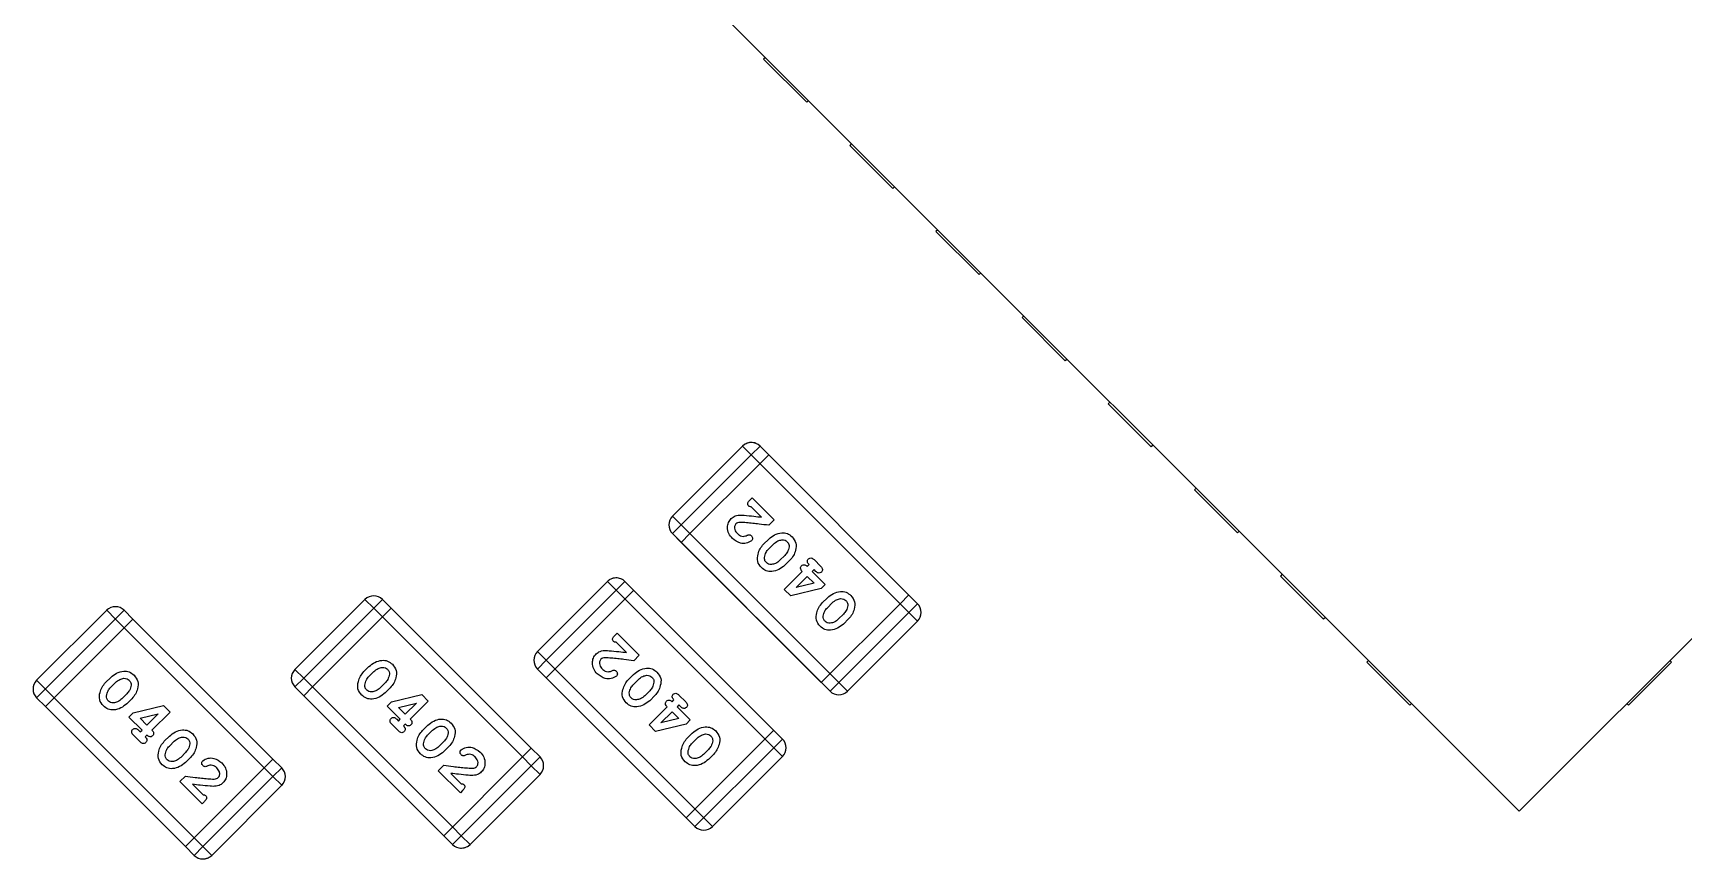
# Model space of a CAD drawing. Header units: millimetres. Extents: x 16604 to 36223, y 4309 to 8014.
# Drawn here: x 19483.06 to 19489.84, y 5301.18 to 5304.57 of the extents above; entities that cross this region are included whole.
import ezdxf

# ---------------------------------------------------------------- set-up
doc = ezdxf.new("R2010")
doc.units = ezdxf.units.MM
doc.layers.get('0').update_dxf_attribs({"lineweight": 35})

msp = doc.modelspace()

# ---------------------------------------------------------------- linework, layer by layer
at = {"color": 7, "linetype": 'Continuous', "lineweight": 25}
for p, q in [((19489.1593, 5301.3756), (19484.2095, 5306.3253)), ((19494.109, 5306.3253), (19489.1593, 5301.3756)), ((19486.0657, 5304.4692), (19486.0586, 5304.4621)), ((19486.2354, 5304.2853), (19486.0586, 5304.4621)), ((19486.2424, 5304.2924), (19486.2354, 5304.2853)), ((19486.4192, 5304.1156), (19486.4121, 5304.1085)), ((19486.5889, 5303.9318), (19486.4121, 5304.1085)), ((19486.596, 5303.9388), (19486.5889, 5303.9318)), ((19486.7728, 5303.7621), (19486.7657, 5303.755)), ((19486.9425, 5303.5782), (19486.7657, 5303.755)), ((19486.9495, 5303.5853), (19486.9425, 5303.5782)), ((19487.1263, 5303.4085), (19487.1192, 5303.4014)), ((19487.296, 5303.2247), (19487.1192, 5303.4014)), ((19487.3031, 5303.2317), (19487.296, 5303.2247)), ((19487.4799, 5303.055), (19487.4728, 5303.0479)), ((19487.6496, 5302.8711), (19487.4728, 5303.0479)), ((19485.9719, 5302.8739), (19485.6846, 5302.5865)), ((19485.7205, 5302.5506), (19486.0078, 5302.838)), ((19485.9719, 5302.8739), (19486.0078, 5302.838)), ((19486.0438, 5302.8739), (19486.0078, 5302.838)), ((19486.0078, 5302.838), (19486.6544, 5302.1914)), ((19486.6903, 5302.2273), (19486.0438, 5302.8739)), ((19486.0438, 5302.8021), (19486.0797, 5302.838)), ((19487.6566, 5302.8782), (19487.6496, 5302.8711)), ((19485.7564, 5302.5147), (19486.0438, 5302.8021)), ((19487.8334, 5302.7014), (19487.8264, 5302.6943)), ((19488.0031, 5302.5176), (19487.8264, 5302.6943)), ((19486.0021, 5302.6528), (19486.0113, 5302.6621)), ((19486.0503, 5302.5824), (19486.0076, 5302.625)), ((19486.0113, 5302.6621), (19486.1022, 5302.5712)), ((19485.6846, 5302.5865), (19485.7205, 5302.5506)), ((19486.1022, 5302.5712), (19486.0799, 5302.549)), ((19485.7205, 5302.5506), (19485.6846, 5302.5147)), ((19485.6846, 5302.5147), (19485.7205, 5302.4788)), ((19485.6846, 5302.5147), (19486.2952, 5301.904)), ((19486.3671, 5301.904), (19485.7205, 5302.5506)), ((19485.7205, 5302.4788), (19485.7564, 5302.5147)), ((19486.0583, 5302.4718), (19486.0793, 5302.4927)), ((19488.0102, 5302.5246), (19488.0031, 5302.5176)), ((19485.7205, 5302.4788), (19486.3311, 5301.8681)), ((19486.079, 5302.4517), (19486.0993, 5302.472)), ((19486.1457, 5302.4256), (19486.1254, 5302.4054)), ((19486.143, 5302.2857), (19486.2171, 5302.3599)), ((19486.1664, 5302.4056), (19486.1455, 5302.3847)), ((19486.2375, 5302.3803), (19486.2449, 5302.3877)), ((19486.2653, 5302.3673), (19486.2579, 5302.3599)), ((19486.2579, 5302.3599), (19486.3117, 5302.3061)), ((19486.2653, 5302.4081), (19486.2931, 5302.3803)), ((19486.2727, 5302.3599), (19486.2653, 5302.3673)), ((19485.4175, 5302.3182), (19485.1301, 5302.0308)), ((19485.1661, 5301.9949), (19485.4893, 5302.3182)), ((19485.4175, 5302.3182), (19485.4534, 5302.2823)), ((19486.1359, 5301.6716), (19485.4893, 5302.3182)), ((19486.1697, 5302.259), (19486.143, 5302.2857)), ((19486.2947, 5302.2891), (19486.1697, 5302.259)), ((19486.1915, 5302.2935), (19486.2375, 5302.3395)), ((19486.2656, 5302.3114), (19486.1915, 5302.2935)), ((19486.2375, 5302.3395), (19486.2656, 5302.3114)), ((19486.3117, 5302.3061), (19486.2947, 5302.2891)), ((19488.187, 5302.3478), (19488.1799, 5302.3408)), ((19488.3567, 5302.164), (19488.1799, 5302.3408)), ((19484.4225, 5302.2449), (19484.1352, 5301.9575)), ((19484.4584, 5302.2089), (19484.4225, 5302.2449)), ((19484.4944, 5302.2449), (19484.4584, 5302.2089)), ((19484.5303, 5302.2089), (19484.4944, 5302.2449)), ((19484.4944, 5302.2449), (19484.5303, 5302.2089)), ((19485.1661, 5301.9231), (19485.5253, 5302.2823)), ((19485.4534, 5302.2823), (19486.1, 5301.6357)), ((19486.2952, 5301.904), (19486.6185, 5302.2273)), ((19486.2994, 5302.2308), (19486.3203, 5302.2517)), ((19486.3201, 5302.2107), (19486.3403, 5302.231)), ((19486.6185, 5302.2273), (19486.6544, 5302.2632)), ((19486.6544, 5302.1914), (19486.6903, 5302.2273)), ((19483.3625, 5302.2001), (19483.0751, 5301.9127)), ((19483.4343, 5302.2001), (19483.0751, 5301.8409)), ((19483.3984, 5302.1642), (19483.3625, 5302.2001)), ((19483.3984, 5302.1642), (19483.4343, 5302.1283)), ((19483.4703, 5302.1642), (19483.4343, 5302.2001)), ((19483.4343, 5302.2001), (19483.4703, 5302.1642)), ((19483.4703, 5302.1642), (19483.4343, 5302.1283)), ((19483.4703, 5302.1642), (19484.045, 5301.5894)), ((19484.1711, 5301.9216), (19484.4584, 5302.2089)), ((19484.5303, 5302.2089), (19484.207, 5301.8857)), ((19484.4584, 5302.2089), (19484.4944, 5302.173)), ((19485.0691, 5301.5983), (19484.4944, 5302.173)), ((19484.5303, 5302.2089), (19485.105, 5301.6342)), ((19486.3311, 5301.8681), (19486.6544, 5302.1914)), ((19486.3867, 5302.1846), (19486.3664, 5302.1644)), ((19486.4074, 5302.1646), (19486.3865, 5302.1436)), ((19486.403, 5301.8681), (19486.6903, 5302.1555)), ((19486.6544, 5302.1914), (19486.6903, 5302.1555)), ((19488.3638, 5302.1711), (19488.3567, 5302.164)), ((19483.4343, 5302.1283), (19483.147, 5301.8409)), ((19484.0091, 5301.5535), (19483.4343, 5302.1283)), ((19485.4476, 5302.0971), (19485.4569, 5302.1064)), ((19485.4569, 5302.1064), (19485.5477, 5302.0156)), ((19485.1301, 5302.0308), (19485.1661, 5301.9949)), ((19485.4958, 5302.0267), (19485.4532, 5302.0693)), ((19485.5477, 5302.0156), (19485.5255, 5301.9933)), ((19484.1711, 5301.9216), (19484.1352, 5301.9575)), ((19484.4181, 5301.9484), (19484.439, 5301.9694)), ((19484.4388, 5301.9284), (19484.4591, 5301.9486)), ((19485.1661, 5301.9949), (19485.1301, 5301.959)), ((19485.1301, 5301.959), (19485.1661, 5301.9231)), ((19485.1661, 5301.9231), (19485.1301, 5301.959)), ((19485.8126, 5301.3483), (19485.1661, 5301.9949)), ((19488.5405, 5301.9943), (19488.5335, 5301.9872)), ((19488.7102, 5301.8104), (19488.5335, 5301.9872)), ((19489.785, 5301.9872), (19489.6083, 5301.8104)), ((19489.778, 5301.9943), (19489.785, 5301.9872)), ((19483.1111, 5301.8768), (19483.0751, 5301.9127)), ((19483.3581, 5301.9037), (19483.379, 5301.9246)), ((19483.3788, 5301.8836), (19483.3991, 5301.9039)), ((19484.1711, 5301.9216), (19484.1352, 5301.8857)), ((19484.1352, 5301.8857), (19484.1711, 5301.8497)), ((19484.207, 5301.8857), (19484.1711, 5301.9216)), ((19484.207, 5301.8857), (19484.1711, 5301.8497)), ((19484.7817, 5301.3109), (19484.207, 5301.8857)), ((19484.5054, 5301.9023), (19484.4852, 5301.882)), ((19484.5261, 5301.8822), (19484.5052, 5301.8613)), ((19485.1661, 5301.9231), (19485.7767, 5301.3124)), ((19485.5039, 5301.9161), (19485.5248, 5301.937)), ((19485.5246, 5301.896), (19485.5449, 5301.9163)), ((19486.3671, 5301.904), (19486.403, 5301.8681)), ((19483.0751, 5301.8409), (19483.1111, 5301.805)), ((19483.147, 5301.8409), (19483.1111, 5301.8768)), ((19483.147, 5301.8409), (19483.1111, 5301.805)), ((19483.7217, 5301.2662), (19483.147, 5301.8409)), ((19483.4454, 5301.8575), (19483.4251, 5301.8372)), ((19483.4661, 5301.8374), (19483.4452, 5301.8165)), ((19484.1711, 5301.8497), (19484.7458, 5301.275)), ((19484.5138, 5301.8069), (19484.5308, 5301.8239)), ((19484.5308, 5301.8239), (19484.6558, 5301.854)), ((19484.5599, 5301.8016), (19484.634, 5301.8195)), ((19484.634, 5301.8195), (19484.588, 5301.7735)), ((19484.6825, 5301.8273), (19484.6084, 5301.7531)), ((19484.6558, 5301.854), (19484.6825, 5301.8273)), ((19485.5913, 5301.87), (19485.571, 5301.8497)), ((19485.612, 5301.8499), (19485.5911, 5301.829)), ((19485.6831, 5301.8246), (19485.6905, 5301.832)), ((19485.7109, 5301.8116), (19485.7035, 5301.8042)), ((19485.7109, 5301.8524), (19485.7387, 5301.8246)), ((19485.7183, 5301.8042), (19485.7109, 5301.8116)), ((19488.7173, 5301.8175), (19488.7102, 5301.8104)), ((19489.6012, 5301.8175), (19489.6083, 5301.8104)), ((19483.1111, 5301.805), (19483.6858, 5301.2302)), ((19483.4538, 5301.7621), (19483.4708, 5301.7791)), ((19483.5076, 5301.7083), (19483.4538, 5301.7621)), ((19483.4708, 5301.7791), (19483.5958, 5301.8093)), ((19483.4999, 5301.7568), (19483.574, 5301.7747)), ((19483.528, 5301.7287), (19483.4999, 5301.7568)), ((19483.574, 5301.7747), (19483.528, 5301.7287)), ((19483.6225, 5301.7825), (19483.5484, 5301.7083)), ((19483.5958, 5301.8093), (19483.6225, 5301.7825)), ((19484.5676, 5301.7531), (19484.5138, 5301.8069)), ((19484.5528, 5301.7531), (19484.5602, 5301.7457)), ((19484.588, 5301.7735), (19484.5599, 5301.8016)), ((19484.5602, 5301.7457), (19484.5676, 5301.7531)), ((19485.5885, 5301.73), (19485.6627, 5301.8042)), ((19485.6371, 5301.7378), (19485.6831, 5301.7838)), ((19485.7112, 5301.7557), (19485.6371, 5301.7378)), ((19485.6831, 5301.7838), (19485.7112, 5301.7557)), ((19485.7035, 5301.8042), (19485.7572, 5301.7504)), ((19485.7572, 5301.7504), (19485.7402, 5301.7334)), ((19483.5002, 5301.6601), (19483.4724, 5301.6879)), ((19483.4927, 5301.7083), (19483.5002, 5301.7009)), ((19483.5002, 5301.7009), (19483.5076, 5301.7083)), ((19483.528, 5301.6879), (19483.5206, 5301.6805)), ((19483.5991, 5301.6626), (19483.62, 5301.6836)), ((19484.5602, 5301.7049), (19484.5324, 5301.7327)), ((19484.588, 5301.7327), (19484.5806, 5301.7253)), ((19484.6591, 5301.7074), (19484.68, 5301.7283)), ((19484.6798, 5301.6873), (19484.7001, 5301.7076)), ((19485.6153, 5301.7033), (19485.5885, 5301.73)), ((19485.7402, 5301.7334), (19485.6153, 5301.7033)), ((19485.7449, 5301.6751), (19485.7658, 5301.696)), ((19485.7656, 5301.655), (19485.7859, 5301.6753)), ((19486.0641, 5301.6716), (19486.1, 5301.7076)), ((19483.6198, 5301.6426), (19483.6401, 5301.6629)), ((19483.6864, 5301.6165), (19483.6662, 5301.5962)), ((19484.7464, 5301.6613), (19484.7262, 5301.641)), ((19484.7672, 5301.6412), (19484.7462, 5301.6203)), ((19485.105, 5301.6342), (19485.0691, 5301.5983)), ((19485.1409, 5301.5983), (19485.105, 5301.6342)), ((19485.105, 5301.6342), (19485.1409, 5301.5983)), ((19485.7767, 5301.3843), (19486.0641, 5301.6716)), ((19485.7767, 5301.3124), (19486.1, 5301.6357)), ((19485.8323, 5301.6289), (19485.812, 5301.6087)), ((19485.853, 5301.6089), (19485.8321, 5301.5879)), ((19486.1, 5301.6357), (19486.1359, 5301.6716)), ((19486.1, 5301.6357), (19486.1359, 5301.5998)), ((19483.7071, 5301.5964), (19483.6862, 5301.5755)), ((19484.045, 5301.5894), (19483.7217, 5301.2662)), ((19484.0091, 5301.5535), (19484.045, 5301.5176)), ((19484.045, 5301.5894), (19484.0809, 5301.5535)), ((19484.045, 5301.5176), (19484.0809, 5301.5535)), ((19484.7233, 5301.5417), (19484.7456, 5301.564)), ((19484.8142, 5301.4509), (19484.7233, 5301.5417)), ((19485.0691, 5301.5983), (19484.7458, 5301.275)), ((19484.7817, 5301.2391), (19485.1409, 5301.5983)), ((19485.0691, 5301.5983), (19485.105, 5301.5624)), ((19485.1409, 5301.5265), (19485.105, 5301.5624)), ((19485.8486, 5301.3124), (19486.1359, 5301.5998)), ((19483.6633, 5301.497), (19483.6856, 5301.5192)), ((19483.7542, 5301.4061), (19483.6633, 5301.497)), ((19483.7152, 5301.4859), (19483.7579, 5301.4432)), ((19484.045, 5301.5176), (19483.7576, 5301.2302)), ((19483.7936, 5301.1943), (19484.0809, 5301.4817)), ((19484.0809, 5301.4817), (19484.045, 5301.5176)), ((19484.7752, 5301.5306), (19484.8179, 5301.488)), ((19484.8536, 5301.2391), (19485.1409, 5301.5265)), ((19483.7634, 5301.4154), (19483.7542, 5301.4061)), ((19484.8234, 5301.4602), (19484.8142, 5301.4509)), ((19485.7408, 5301.3483), (19485.7767, 5301.3843)), ((19485.8126, 5301.3483), (19485.8486, 5301.3124)), ((19484.7458, 5301.275), (19484.7817, 5301.2391)), ((19484.8177, 5301.275), (19484.7817, 5301.3109)), ((19484.8536, 5301.2391), (19484.8177, 5301.275)), ((19483.7217, 5301.2662), (19483.6858, 5301.2302)), ((19483.6858, 5301.2302), (19483.7217, 5301.1943)), ((19483.7576, 5301.2302), (19483.7217, 5301.2662)), ((19483.7217, 5301.1943), (19483.7576, 5301.2302)), ((19483.7936, 5301.1943), (19483.7576, 5301.2302))]:
    msp.add_line(p, q, dxfattribs=at)
for centre, start, end in [((19486.0078, 5302.838), 44.99999, 134.99999), ((19485.7205, 5302.5506), 134.99999, 224.99999), ((19485.4534, 5302.2823), 44.99999, 134.99999), ((19484.4584, 5302.2089), 45, 135), ((19486.6544, 5302.1914), 314.99999, 44.99999), ((19483.3984, 5302.1642), 45, 135), ((19485.1661, 5301.9949), 134.99999, 224.99999), ((19484.1711, 5301.9216), 135, 225), ((19483.1111, 5301.8768), 135, 225), ((19486.3671, 5301.904), 224.99999, 314.99999), ((19486.1, 5301.6357), 314.99999, 44.99999), ((19484.045, 5301.5176), 315, 45), ((19485.105, 5301.5624), 315, 45), ((19485.8126, 5301.3483), 224.99999, 314.99999), ((19484.8177, 5301.275), 225, 315), ((19483.7576, 5301.2302), 225, 315)]:
    msp.add_arc(centre, 0.0508, start, end, dxfattribs=at)
for points, knots in [([(19486.028, 5302.8845), (19486.0276, 5302.8847), (19486.0242, 5302.8866), (19486.0168, 5302.8882), (19486.0064, 5302.8891), (19485.9961, 5302.8877), (19485.9867, 5302.8844), (19485.9783, 5302.8797), (19485.974, 5302.8758), (19485.9719, 5302.8739)], [0, 0, 0, 0, 0.017775, 0.191787, 0.36605, 0.537057, 0.701169, 0.855769, 1, 1, 1, 1]), ([(19485.9974, 5302.6278), (19485.9959, 5302.6297), (19485.9936, 5302.6326), (19485.9931, 5302.6375), (19485.9943, 5302.6447), (19485.9986, 5302.6492), (19486.0021, 5302.6528)], [0, 0, 0, 0, 0.2491976, 0.3747889, 0.5005875, 1, 1, 1, 1]), ([(19486.0076, 5302.625), (19486.0055, 5302.625), (19486.0018, 5302.6249), (19485.9988, 5302.6269), (19485.9974, 5302.6278)], [0, 0, 0, 0, 0.56148, 1, 1, 1, 1]), ([(19485.9303, 5302.4947), (19485.9247, 5302.5012), (19485.9136, 5302.5143), (19485.9091, 5302.5385), (19485.9129, 5302.5607), (19485.9214, 5302.5712), (19485.9257, 5302.5765)], [0, 0, 0, 0, 0.280289, 0.559837, 0.779945, 1, 1, 1, 1]), ([(19485.9257, 5302.5765), (19485.9308, 5302.5806), (19485.9391, 5302.5875), (19485.9538, 5302.5905), (19485.9663, 5302.5908), (19485.9746, 5302.5903), (19485.9788, 5302.5901)], [0, 0, 0, 0, 0.338889, 0.558801, 0.779364, 1, 1, 1, 1]), ([(19485.9621, 5302.5608), (19485.9586, 5302.5606), (19485.9523, 5302.5602), (19485.9472, 5302.5566), (19485.945, 5302.555)], [0, 0, 0, 0, 0.560979, 1, 1, 1, 1]), ([(19486.0799, 5302.549), (19486.0666, 5302.5507), (19486.0447, 5302.5536), (19486.0141, 5302.557), (19485.9881, 5302.5599), (19485.9708, 5302.5605), (19485.9621, 5302.5608)], [0, 0, 0, 0, 0.340031, 0.560051, 0.780068, 1, 1, 1, 1]), ([(19485.9788, 5302.5901), (19485.9922, 5302.5888), (19486.016, 5302.5866), (19486.0398, 5302.5837), (19486.0503, 5302.5824)], [0, 0, 0, 0, 0.559982, 1, 1, 1, 1]), ([(19486.0088, 5302.4853), (19486.0018, 5302.4813), (19485.9877, 5302.4733), (19485.9574, 5302.4744), (19485.9406, 5302.487), (19485.9303, 5302.4947)], [0, 0, 0, 0, 0.279813, 0.560624, 1, 1, 1, 1]), ([(19485.945, 5302.555), (19485.9427, 5302.5514), (19485.9381, 5302.5443), (19485.9398, 5302.5285), (19485.9467, 5302.52), (19485.9509, 5302.5149)], [0, 0, 0, 0, 0.278618, 0.559765, 1, 1, 1, 1]), ([(19485.9509, 5302.5149), (19485.9548, 5302.5116), (19485.9617, 5302.5056), (19485.9708, 5302.5043), (19485.9747, 5302.5037)], [0, 0, 0, 0, 0.559769, 1, 1, 1, 1]), ([(19485.9747, 5302.5037), (19485.9778, 5302.504), (19485.9834, 5302.5045), (19485.9884, 5302.5068), (19485.9906, 5302.5079)], [0, 0, 0, 0, 0.559298, 1, 1, 1, 1]), ([(19485.9906, 5302.5079), (19485.9923, 5302.5086), (19485.9956, 5302.5101), (19486.0008, 5302.5102), (19486.0052, 5302.5085), (19486.0073, 5302.5066), (19486.0083, 5302.5056)], [0, 0, 0, 0, 0.280502, 0.559573, 0.77954, 1, 1, 1, 1]), ([(19486.0083, 5302.5056), (19486.0096, 5302.504), (19486.0123, 5302.5006), (19486.013, 5302.4946), (19486.0119, 5302.4892), (19486.0098, 5302.4866), (19486.0088, 5302.4853)], [0, 0, 0, 0, 0.279504, 0.559316, 0.779773, 1, 1, 1, 1]), ([(19486.0793, 5302.4927), (19486.0871, 5302.499), (19486.1028, 5302.5115), (19486.1301, 5302.5195), (19486.1569, 5302.5171), (19486.1692, 5302.5069), (19486.1753, 5302.5018)], [0, 0, 0, 0, 0.2802329, 0.5608177, 0.7801821, 1, 1, 1, 1]), ([(19486.0993, 5302.472), (19486.1049, 5302.4769), (19486.1149, 5302.4855), (19486.1278, 5302.488), (19486.1335, 5302.4891)], [0, 0, 0, 0, 0.559888, 1, 1, 1, 1]), ([(19486.1335, 5302.4891), (19486.138, 5302.489), (19486.1461, 5302.4889), (19486.1522, 5302.4837), (19486.1549, 5302.4815)], [0, 0, 0, 0, 0.55887, 1, 1, 1, 1]), ([(19486.1753, 5302.5018), (19486.1818, 5302.4937), (19486.1947, 5302.4775), (19486.1903, 5302.448), (19486.1819, 5302.4237), (19486.1716, 5302.4116), (19486.1664, 5302.4056)], [0, 0, 0, 0, 0.278665, 0.558122, 0.779114, 1, 1, 1, 1]), ([(19486.0495, 5302.3754), (19486.0431, 5302.3836), (19486.0302, 5302.3998), (19486.0345, 5302.4292), (19486.0428, 5302.4536), (19486.0532, 5302.4657), (19486.0583, 5302.4718)], [0, 0, 0, 0, 0.278653, 0.558132, 0.779122, 1, 1, 1, 1]), ([(19486.0617, 5302.4165), (19486.0633, 5302.4239), (19486.0662, 5302.4372), (19486.0751, 5302.4473), (19486.079, 5302.4517)], [0, 0, 0, 0, 0.559235, 1, 1, 1, 1]), ([(19486.1629, 5302.4609), (19486.1614, 5302.4535), (19486.1585, 5302.4402), (19486.1496, 5302.4301), (19486.1457, 5302.4256)], [0, 0, 0, 0, 0.559159, 1, 1, 1, 1]), ([(19486.1549, 5302.4815), (19486.1577, 5302.4781), (19486.1628, 5302.4721), (19486.1629, 5302.4644), (19486.1629, 5302.4609)], [0, 0, 0, 0, 0.559767, 1, 1, 1, 1]), ([(19486.1455, 5302.3847), (19486.1376, 5302.3784), (19486.1219, 5302.3659), (19486.0947, 5302.3579), (19486.068, 5302.3602), (19486.0557, 5302.3703), (19486.0495, 5302.3754)], [0, 0, 0, 0, 0.280233, 0.56078, 0.780163, 1, 1, 1, 1]), ([(19486.0698, 5302.396), (19486.0669, 5302.3993), (19486.0619, 5302.4053), (19486.0618, 5302.4131), (19486.0617, 5302.4165)], [0, 0, 0, 0, 0.559719, 1, 1, 1, 1]), ([(19486.0912, 5302.3882), (19486.0867, 5302.3884), (19486.0786, 5302.3885), (19486.0725, 5302.3937), (19486.0698, 5302.396)], [0, 0, 0, 0, 0.558894, 1, 1, 1, 1]), ([(19486.1254, 5302.4054), (19486.1198, 5302.4005), (19486.1098, 5302.3918), (19486.0969, 5302.3893), (19486.0912, 5302.3882)], [0, 0, 0, 0, 0.559873, 1, 1, 1, 1]), ([(19486.2171, 5302.3599), (19486.2154, 5302.3617), (19486.2121, 5302.3653), (19486.2096, 5302.372), (19486.2106, 5302.3785), (19486.2131, 5302.3816), (19486.2143, 5302.3831)], [0, 0, 0, 0, 0.280975, 0.560088, 0.779862, 1, 1, 1, 1]), ([(19486.2143, 5302.3831), (19486.2163, 5302.3846), (19486.2203, 5302.3877), (19486.2298, 5302.3873), (19486.2346, 5302.383), (19486.2375, 5302.3803)], [0, 0, 0, 0, 0.280064, 0.559335, 1, 1, 1, 1]), ([(19486.2449, 5302.3877), (19486.2432, 5302.3895), (19486.2399, 5302.3931), (19486.2374, 5302.3998), (19486.2384, 5302.4063), (19486.2409, 5302.4094), (19486.2421, 5302.4109)], [0, 0, 0, 0, 0.2809754, 0.5600884, 0.7798617, 1, 1, 1, 1]), ([(19486.2421, 5302.4109), (19486.2441, 5302.4124), (19486.2481, 5302.4155), (19486.2576, 5302.4151), (19486.2624, 5302.4108), (19486.2653, 5302.4081)], [0, 0, 0, 0, 0.2800636, 0.5593346, 1, 1, 1, 1]), ([(19486.2959, 5302.3571), (19486.2939, 5302.3556), (19486.29, 5302.3525), (19486.2805, 5302.3529), (19486.2757, 5302.3572), (19486.2727, 5302.3599)], [0, 0, 0, 0, 0.2800412, 0.5593367, 1, 1, 1, 1]), ([(19486.2931, 5302.3803), (19486.2948, 5302.3785), (19486.2981, 5302.3748), (19486.3008, 5302.3682), (19486.2996, 5302.3616), (19486.2971, 5302.3586), (19486.2959, 5302.3571)], [0, 0, 0, 0, 0.280947, 0.560058, 0.77987, 1, 1, 1, 1]), ([(19485.4735, 5302.3288), (19485.4732, 5302.329), (19485.4698, 5302.3309), (19485.4624, 5302.3325), (19485.4519, 5302.3335), (19485.4417, 5302.332), (19485.4322, 5302.3287), (19485.4239, 5302.324), (19485.4196, 5302.3201), (19485.4175, 5302.3182)], [0, 0, 0, 0, 0.017775, 0.191787, 0.36605, 0.537057, 0.701169, 0.855769, 1, 1, 1, 1]), ([(19486.2905, 5302.1344), (19486.2841, 5302.1425), (19486.2712, 5302.1588), (19486.2755, 5302.1882), (19486.2838, 5302.2126), (19486.2942, 5302.2247), (19486.2994, 5302.2308)], [0, 0, 0, 0, 0.278653, 0.558132, 0.779122, 1, 1, 1, 1]), ([(19486.3203, 5302.2517), (19486.3281, 5302.258), (19486.3439, 5302.2705), (19486.3712, 5302.2785), (19486.3979, 5302.2761), (19486.4102, 5302.2659), (19486.4163, 5302.2608)], [0, 0, 0, 0, 0.280233, 0.560818, 0.780182, 1, 1, 1, 1]), ([(19486.3403, 5302.231), (19486.3459, 5302.2358), (19486.3559, 5302.2445), (19486.3689, 5302.247), (19486.3746, 5302.2481)], [0, 0, 0, 0, 0.559888, 1, 1, 1, 1]), ([(19486.3746, 5302.2481), (19486.3791, 5302.248), (19486.3871, 5302.2479), (19486.3932, 5302.2427), (19486.3959, 5302.2405)], [0, 0, 0, 0, 0.5588701, 1, 1, 1, 1]), ([(19486.404, 5302.2199), (19486.4024, 5302.2125), (19486.3996, 5302.1992), (19486.3906, 5302.1891), (19486.3867, 5302.1846)], [0, 0, 0, 0, 0.559159, 1, 1, 1, 1]), ([(19486.3959, 5302.2405), (19486.3987, 5302.2371), (19486.4038, 5302.2311), (19486.4039, 5302.2233), (19486.404, 5302.2199)], [0, 0, 0, 0, 0.559767, 1, 1, 1, 1]), ([(19486.4163, 5302.2608), (19486.4228, 5302.2527), (19486.4357, 5302.2365), (19486.4313, 5302.207), (19486.4229, 5302.1827), (19486.4126, 5302.1706), (19486.4074, 5302.1646)], [0, 0, 0, 0, 0.278665, 0.558122, 0.779114, 1, 1, 1, 1]), ([(19486.3027, 5302.1755), (19486.3043, 5302.1829), (19486.3072, 5302.1961), (19486.3161, 5302.2062), (19486.3201, 5302.2107)], [0, 0, 0, 0, 0.559235, 1, 1, 1, 1]), ([(19486.3108, 5302.155), (19486.308, 5302.1583), (19486.3029, 5302.1643), (19486.3028, 5302.1721), (19486.3027, 5302.1755)], [0, 0, 0, 0, 0.559719, 1, 1, 1, 1]), ([(19486.3322, 5302.1472), (19486.3277, 5302.1473), (19486.3196, 5302.1475), (19486.3135, 5302.1527), (19486.3108, 5302.155)], [0, 0, 0, 0, 0.558894, 1, 1, 1, 1]), ([(19486.3664, 5302.1644), (19486.3608, 5302.1595), (19486.3508, 5302.1508), (19486.3379, 5302.1483), (19486.3322, 5302.1472)], [0, 0, 0, 0, 0.559873, 1, 1, 1, 1]), ([(19485.443, 5302.0721), (19485.4415, 5302.074), (19485.4392, 5302.0769), (19485.4387, 5302.0818), (19485.4399, 5302.089), (19485.4442, 5302.0935), (19485.4476, 5302.0971)], [0, 0, 0, 0, 0.249198, 0.374789, 0.500587, 1, 1, 1, 1]), ([(19486.3865, 5302.1436), (19486.3786, 5302.1374), (19486.3629, 5302.1249), (19486.3357, 5302.1168), (19486.309, 5302.1191), (19486.2967, 5302.1293), (19486.2905, 5302.1344)], [0, 0, 0, 0, 0.2802329, 0.5607804, 0.7801634, 1, 1, 1, 1]), ([(19485.3759, 5301.939), (19485.3703, 5301.9455), (19485.3591, 5301.9587), (19485.3547, 5301.9828), (19485.3585, 5302.005), (19485.367, 5302.0155), (19485.3713, 5302.0208)], [0, 0, 0, 0, 0.280289, 0.559837, 0.779945, 1, 1, 1, 1]), ([(19485.3713, 5302.0208), (19485.3763, 5302.025), (19485.3846, 5302.0318), (19485.3994, 5302.0348), (19485.4119, 5302.0351), (19485.4202, 5302.0346), (19485.4244, 5302.0344)], [0, 0, 0, 0, 0.338889, 0.558801, 0.779364, 1, 1, 1, 1]), ([(19485.4244, 5302.0344), (19485.4378, 5302.0331), (19485.4616, 5302.0309), (19485.4854, 5302.028), (19485.4958, 5302.0267)], [0, 0, 0, 0, 0.559982, 1, 1, 1, 1]), ([(19485.4532, 5302.0693), (19485.4511, 5302.0693), (19485.4474, 5302.0692), (19485.4443, 5302.0712), (19485.443, 5302.0721)], [0, 0, 0, 0, 0.56148, 1, 1, 1, 1]), ([(19483.379, 5301.9246), (19483.3868, 5301.9308), (19483.4025, 5301.9434), (19483.4298, 5301.9514), (19483.4565, 5301.9491), (19483.4688, 5301.9389), (19483.4749, 5301.9338)], [0, 0, 0, 0, 0.280233, 0.56078, 0.780163, 1, 1, 1, 1]), ([(19484.4092, 5301.8522), (19484.4027, 5301.8603), (19484.3898, 5301.8765), (19484.3942, 5301.906), (19484.4026, 5301.9303), (19484.4129, 5301.9424), (19484.4181, 5301.9484)], [0, 0, 0, 0, 0.278665, 0.558122, 0.779114, 1, 1, 1, 1]), ([(19484.439, 5301.9694), (19484.4469, 5301.9756), (19484.4626, 5301.9881), (19484.4898, 5301.9962), (19484.5165, 5301.9938), (19484.5288, 5301.9837), (19484.5349, 5301.9786)], [0, 0, 0, 0, 0.280233, 0.56078, 0.780163, 1, 1, 1, 1]), ([(19484.4591, 5301.9486), (19484.4647, 5301.9535), (19484.4747, 5301.9622), (19484.4876, 5301.9647), (19484.4933, 5301.9658)], [0, 0, 0, 0, 0.559873, 1, 1, 1, 1]), ([(19484.4933, 5301.9658), (19484.4978, 5301.9657), (19484.5059, 5301.9655), (19484.512, 5301.9603), (19484.5147, 5301.958)], [0, 0, 0, 0, 0.5588939, 1, 1, 1, 1]), ([(19484.5147, 5301.958), (19484.5175, 5301.9547), (19484.5226, 5301.9487), (19484.5227, 5301.9409), (19484.5228, 5301.9375)], [0, 0, 0, 0, 0.559719, 1, 1, 1, 1]), ([(19484.5349, 5301.9786), (19484.5414, 5301.9705), (19484.5543, 5301.9542), (19484.55, 5301.9248), (19484.5417, 5301.9004), (19484.5313, 5301.8883), (19484.5261, 5301.8822)], [0, 0, 0, 0, 0.278653, 0.558132, 0.779122, 1, 1, 1, 1]), ([(19485.3906, 5301.9993), (19485.3883, 5301.9957), (19485.3837, 5301.9886), (19485.3854, 5301.9728), (19485.3923, 5301.9643), (19485.3964, 5301.9592)], [0, 0, 0, 0, 0.2786179, 0.5597653, 1, 1, 1, 1]), ([(19485.4077, 5302.0051), (19485.4041, 5302.0049), (19485.3979, 5302.0045), (19485.3928, 5302.0009), (19485.3906, 5301.9993)], [0, 0, 0, 0, 0.560979, 1, 1, 1, 1]), ([(19485.3964, 5301.9592), (19485.4003, 5301.9559), (19485.4073, 5301.9499), (19485.4163, 5301.9486), (19485.4203, 5301.948)], [0, 0, 0, 0, 0.559769, 1, 1, 1, 1]), ([(19485.5255, 5301.9933), (19485.5122, 5301.995), (19485.4902, 5301.9979), (19485.4596, 5302.0014), (19485.4337, 5302.0042), (19485.4163, 5302.0048), (19485.4077, 5302.0051)], [0, 0, 0, 0, 0.340031, 0.560051, 0.780068, 1, 1, 1, 1]), ([(19485.4203, 5301.948), (19485.4234, 5301.9483), (19485.429, 5301.9488), (19485.434, 5301.9512), (19485.4362, 5301.9522)], [0, 0, 0, 0, 0.559298, 1, 1, 1, 1]), ([(19485.4362, 5301.9522), (19485.4378, 5301.9529), (19485.4412, 5301.9544), (19485.4463, 5301.9546), (19485.4507, 5301.9528), (19485.4529, 5301.9509), (19485.4539, 5301.9499)], [0, 0, 0, 0, 0.280502, 0.559573, 0.77954, 1, 1, 1, 1]), ([(19485.4539, 5301.9499), (19485.4552, 5301.9483), (19485.4579, 5301.9449), (19485.4585, 5301.9389), (19485.4575, 5301.9335), (19485.4554, 5301.9309), (19485.4544, 5301.9296)], [0, 0, 0, 0, 0.279504, 0.559316, 0.779773, 1, 1, 1, 1]), ([(19485.5248, 5301.937), (19485.5327, 5301.9433), (19485.5484, 5301.9558), (19485.5757, 5301.9639), (19485.6024, 5301.9614), (19485.6147, 5301.9512), (19485.6209, 5301.9461)], [0, 0, 0, 0, 0.2802329, 0.5608177, 0.7801821, 1, 1, 1, 1]), ([(19485.6209, 5301.9461), (19485.6273, 5301.938), (19485.6403, 5301.9218), (19485.6359, 5301.8924), (19485.6275, 5301.868), (19485.6171, 5301.8559), (19485.612, 5301.8499)], [0, 0, 0, 0, 0.278665, 0.558122, 0.779114, 1, 1, 1, 1]), ([(19483.3491, 5301.8074), (19483.3427, 5301.8155), (19483.3298, 5301.8318), (19483.3341, 5301.8612), (19483.3426, 5301.8855), (19483.3529, 5301.8976), (19483.3581, 5301.9037)], [0, 0, 0, 0, 0.278665, 0.558122, 0.779114, 1, 1, 1, 1]), ([(19483.3615, 5301.8483), (19483.3631, 5301.8557), (19483.3659, 5301.869), (19483.3748, 5301.8791), (19483.3788, 5301.8836)], [0, 0, 0, 0, 0.559159, 1, 1, 1, 1]), ([(19483.3991, 5301.9039), (19483.4047, 5301.9087), (19483.4146, 5301.9174), (19483.4276, 5301.9199), (19483.4333, 5301.921)], [0, 0, 0, 0, 0.559873, 1, 1, 1, 1]), ([(19483.4333, 5301.921), (19483.4378, 5301.9209), (19483.4459, 5301.9207), (19483.452, 5301.9155), (19483.4547, 5301.9133)], [0, 0, 0, 0, 0.558894, 1, 1, 1, 1]), ([(19483.4628, 5301.8927), (19483.4612, 5301.8853), (19483.4583, 5301.8721), (19483.4493, 5301.862), (19483.4454, 5301.8575)], [0, 0, 0, 0, 0.559235, 1, 1, 1, 1]), ([(19483.4547, 5301.9133), (19483.4575, 5301.9099), (19483.4626, 5301.9039), (19483.4627, 5301.8961), (19483.4628, 5301.8927)], [0, 0, 0, 0, 0.559719, 1, 1, 1, 1]), ([(19483.4749, 5301.9338), (19483.4814, 5301.9257), (19483.4943, 5301.9094), (19483.4899, 5301.88), (19483.4816, 5301.8556), (19483.4713, 5301.8435), (19483.4661, 5301.8374)], [0, 0, 0, 0, 0.278653, 0.558132, 0.779122, 1, 1, 1, 1]), ([(19484.4215, 5301.8931), (19484.4231, 5301.9005), (19484.4259, 5301.9138), (19484.4349, 5301.9239), (19484.4388, 5301.9284)], [0, 0, 0, 0, 0.559159, 1, 1, 1, 1]), ([(19484.4296, 5301.8725), (19484.4268, 5301.8759), (19484.4217, 5301.8819), (19484.4216, 5301.8897), (19484.4215, 5301.8931)], [0, 0, 0, 0, 0.559767, 1, 1, 1, 1]), ([(19484.4852, 5301.882), (19484.4796, 5301.8771), (19484.4696, 5301.8685), (19484.4566, 5301.866), (19484.4509, 5301.8649)], [0, 0, 0, 0, 0.559888, 1, 1, 1, 1]), ([(19484.5228, 5301.9375), (19484.5212, 5301.9301), (19484.5183, 5301.9168), (19484.5094, 5301.9067), (19484.5054, 5301.9023)], [0, 0, 0, 0, 0.559235, 1, 1, 1, 1]), ([(19485.4544, 5301.9296), (19485.4473, 5301.9256), (19485.4332, 5301.9176), (19485.403, 5301.9187), (19485.3862, 5301.9313), (19485.3759, 5301.939)], [0, 0, 0, 0, 0.279813, 0.560624, 1, 1, 1, 1]), ([(19485.4951, 5301.8198), (19485.4887, 5301.8279), (19485.4757, 5301.8441), (19485.4801, 5301.8735), (19485.4884, 5301.8979), (19485.4987, 5301.91), (19485.5039, 5301.9161)], [0, 0, 0, 0, 0.278653, 0.558132, 0.779122, 1, 1, 1, 1]), ([(19485.5073, 5301.8608), (19485.5089, 5301.8682), (19485.5118, 5301.8815), (19485.5207, 5301.8916), (19485.5246, 5301.896)], [0, 0, 0, 0, 0.559235, 1, 1, 1, 1]), ([(19485.5449, 5301.9163), (19485.5505, 5301.9212), (19485.5605, 5301.9299), (19485.5734, 5301.9323), (19485.5791, 5301.9334)], [0, 0, 0, 0, 0.559888, 1, 1, 1, 1]), ([(19485.5791, 5301.9334), (19485.5836, 5301.9333), (19485.5917, 5301.9332), (19485.5977, 5301.928), (19485.6004, 5301.9258)], [0, 0, 0, 0, 0.55887, 1, 1, 1, 1]), ([(19485.6085, 5301.9052), (19485.6069, 5301.8978), (19485.6041, 5301.8845), (19485.5952, 5301.8744), (19485.5913, 5301.87)], [0, 0, 0, 0, 0.559159, 1, 1, 1, 1]), ([(19485.6004, 5301.9258), (19485.6033, 5301.9224), (19485.6084, 5301.9164), (19485.6085, 5301.9087), (19485.6085, 5301.9052)], [0, 0, 0, 0, 0.559767, 1, 1, 1, 1]), ([(19483.4452, 5301.8165), (19483.4373, 5301.8103), (19483.4216, 5301.7977), (19483.3943, 5301.7897), (19483.3676, 5301.7922), (19483.3553, 5301.8023), (19483.3491, 5301.8074)], [0, 0, 0, 0, 0.280233, 0.560818, 0.780182, 1, 1, 1, 1]), ([(19483.3696, 5301.8278), (19483.3668, 5301.8311), (19483.3617, 5301.8371), (19483.3616, 5301.8449), (19483.3615, 5301.8483)], [0, 0, 0, 0, 0.559767, 1, 1, 1, 1]), ([(19483.3909, 5301.8201), (19483.3864, 5301.8202), (19483.3784, 5301.8204), (19483.3723, 5301.8255), (19483.3696, 5301.8278)], [0, 0, 0, 0, 0.55887, 1, 1, 1, 1]), ([(19483.4251, 5301.8372), (19483.4195, 5301.8324), (19483.4095, 5301.8237), (19483.3966, 5301.8212), (19483.3909, 5301.8201)], [0, 0, 0, 0, 0.559888, 1, 1, 1, 1]), ([(19484.5052, 5301.8613), (19484.4974, 5301.855), (19484.4816, 5301.8425), (19484.4543, 5301.8345), (19484.4276, 5301.8369), (19484.4153, 5301.8471), (19484.4092, 5301.8522)], [0, 0, 0, 0, 0.280233, 0.560818, 0.780182, 1, 1, 1, 1]), ([(19484.4509, 5301.8649), (19484.4464, 5301.865), (19484.4384, 5301.8651), (19484.4323, 5301.8703), (19484.4296, 5301.8725)], [0, 0, 0, 0, 0.55887, 1, 1, 1, 1]), ([(19485.5911, 5301.829), (19485.5832, 5301.8227), (19485.5675, 5301.8102), (19485.5402, 5301.8022), (19485.5135, 5301.8045), (19485.5013, 5301.8147), (19485.4951, 5301.8198)], [0, 0, 0, 0, 0.2802329, 0.5607804, 0.7801634, 1, 1, 1, 1]), ([(19485.5154, 5301.8403), (19485.5125, 5301.8436), (19485.5075, 5301.8496), (19485.5073, 5301.8574), (19485.5073, 5301.8608)], [0, 0, 0, 0, 0.559719, 1, 1, 1, 1]), ([(19485.5368, 5301.8326), (19485.5323, 5301.8327), (19485.5242, 5301.8328), (19485.5181, 5301.838), (19485.5154, 5301.8403)], [0, 0, 0, 0, 0.558894, 1, 1, 1, 1]), ([(19485.571, 5301.8497), (19485.5654, 5301.8448), (19485.5554, 5301.8361), (19485.5425, 5301.8336), (19485.5368, 5301.8326)], [0, 0, 0, 0, 0.559873, 1, 1, 1, 1]), ([(19485.6627, 5301.8042), (19485.661, 5301.806), (19485.6577, 5301.8096), (19485.6551, 5301.8163), (19485.6562, 5301.8228), (19485.6587, 5301.8259), (19485.6599, 5301.8274)], [0, 0, 0, 0, 0.280975, 0.560088, 0.779862, 1, 1, 1, 1]), ([(19485.6599, 5301.8274), (19485.6619, 5301.8289), (19485.6659, 5301.832), (19485.6754, 5301.8316), (19485.6802, 5301.8273), (19485.6831, 5301.8246)], [0, 0, 0, 0, 0.2800636, 0.5593346, 1, 1, 1, 1]), ([(19485.6905, 5301.832), (19485.6888, 5301.8338), (19485.6855, 5301.8374), (19485.683, 5301.8441), (19485.684, 5301.8507), (19485.6865, 5301.8537), (19485.6877, 5301.8552)], [0, 0, 0, 0, 0.2809754, 0.5600884, 0.7798617, 1, 1, 1, 1]), ([(19485.6877, 5301.8552), (19485.6897, 5301.8567), (19485.6937, 5301.8598), (19485.7032, 5301.8594), (19485.708, 5301.8551), (19485.7109, 5301.8524)], [0, 0, 0, 0, 0.280064, 0.559335, 1, 1, 1, 1]), ([(19485.7387, 5301.8246), (19485.7404, 5301.8228), (19485.7437, 5301.8191), (19485.7463, 5301.8125), (19485.7452, 5301.806), (19485.7427, 5301.8029), (19485.7415, 5301.8014)], [0, 0, 0, 0, 0.280947, 0.560058, 0.77987, 1, 1, 1, 1]), ([(19484.5324, 5301.7327), (19484.5307, 5301.7345), (19484.5274, 5301.7382), (19484.5247, 5301.7448), (19484.5259, 5301.7513), (19484.5284, 5301.7544), (19484.5296, 5301.7559)], [0, 0, 0, 0, 0.280947, 0.560058, 0.77987, 1, 1, 1, 1]), ([(19484.5296, 5301.7559), (19484.5316, 5301.7574), (19484.5355, 5301.7605), (19484.545, 5301.7601), (19484.5498, 5301.7558), (19484.5528, 5301.7531)], [0, 0, 0, 0, 0.280041, 0.559337, 1, 1, 1, 1]), ([(19484.6084, 5301.7531), (19484.6101, 5301.7513), (19484.6134, 5301.7477), (19484.6159, 5301.741), (19484.6149, 5301.7345), (19484.6124, 5301.7314), (19484.6112, 5301.7299)], [0, 0, 0, 0, 0.280975, 0.560088, 0.779862, 1, 1, 1, 1]), ([(19484.68, 5301.7283), (19484.6879, 5301.7346), (19484.7036, 5301.7471), (19484.7308, 5301.7551), (19484.7575, 5301.7528), (19484.7698, 5301.7426), (19484.776, 5301.7375)], [0, 0, 0, 0, 0.280233, 0.56078, 0.780163, 1, 1, 1, 1]), ([(19485.7415, 5301.8014), (19485.7395, 5301.7999), (19485.7355, 5301.7968), (19485.726, 5301.7972), (19485.7212, 5301.8015), (19485.7183, 5301.8042)], [0, 0, 0, 0, 0.280041, 0.559337, 1, 1, 1, 1]), ([(19483.4724, 5301.6879), (19483.4707, 5301.6898), (19483.4673, 5301.6934), (19483.4647, 5301.7), (19483.4659, 5301.7066), (19483.4683, 5301.7096), (19483.4696, 5301.7111)], [0, 0, 0, 0, 0.2809469, 0.5600579, 0.7798705, 1, 1, 1, 1]), ([(19483.4696, 5301.7111), (19483.4716, 5301.7126), (19483.4755, 5301.7157), (19483.485, 5301.7153), (19483.4898, 5301.711), (19483.4927, 5301.7083)], [0, 0, 0, 0, 0.2800412, 0.5593367, 1, 1, 1, 1]), ([(19483.5206, 5301.6805), (19483.5222, 5301.6787), (19483.5256, 5301.6751), (19483.5281, 5301.6684), (19483.5271, 5301.6619), (19483.5246, 5301.6589), (19483.5233, 5301.6573)], [0, 0, 0, 0, 0.280975, 0.560088, 0.779862, 1, 1, 1, 1]), ([(19483.5511, 5301.6852), (19483.5492, 5301.6836), (19483.5452, 5301.6805), (19483.5357, 5301.6809), (19483.5309, 5301.6853), (19483.528, 5301.6879)], [0, 0, 0, 0, 0.2800636, 0.5593346, 1, 1, 1, 1]), ([(19483.5484, 5301.7083), (19483.55, 5301.7065), (19483.5534, 5301.7029), (19483.5559, 5301.6962), (19483.5549, 5301.6897), (19483.5524, 5301.6867), (19483.5511, 5301.6852)], [0, 0, 0, 0, 0.2809754, 0.5600884, 0.7798617, 1, 1, 1, 1]), ([(19483.62, 5301.6836), (19483.6279, 5301.6898), (19483.6436, 5301.7023), (19483.6708, 5301.7104), (19483.6975, 5301.7081), (19483.7098, 5301.6979), (19483.7159, 5301.6928)], [0, 0, 0, 0, 0.2802329, 0.5607804, 0.7801634, 1, 1, 1, 1]), ([(19483.6401, 5301.6629), (19483.6457, 5301.6677), (19483.6557, 5301.6764), (19483.6686, 5301.6789), (19483.6743, 5301.68)], [0, 0, 0, 0, 0.559873, 1, 1, 1, 1]), ([(19483.6743, 5301.68), (19483.6788, 5301.6799), (19483.6869, 5301.6797), (19483.693, 5301.6745), (19483.6957, 5301.6722)], [0, 0, 0, 0, 0.558894, 1, 1, 1, 1]), ([(19483.7159, 5301.6928), (19483.7224, 5301.6847), (19483.7353, 5301.6684), (19483.731, 5301.639), (19483.7227, 5301.6146), (19483.7123, 5301.6025), (19483.7071, 5301.5964)], [0, 0, 0, 0, 0.278653, 0.558132, 0.779122, 1, 1, 1, 1]), ([(19484.5834, 5301.7021), (19484.5814, 5301.7006), (19484.5774, 5301.6975), (19484.5679, 5301.6979), (19484.5631, 5301.7022), (19484.5602, 5301.7049)], [0, 0, 0, 0, 0.280064, 0.559335, 1, 1, 1, 1]), ([(19484.5806, 5301.7253), (19484.5823, 5301.7235), (19484.5856, 5301.7199), (19484.5881, 5301.7132), (19484.5871, 5301.7066), (19484.5846, 5301.7036), (19484.5834, 5301.7021)], [0, 0, 0, 0, 0.280975, 0.560088, 0.779862, 1, 1, 1, 1]), ([(19484.6112, 5301.7299), (19484.6092, 5301.7284), (19484.6052, 5301.7253), (19484.5957, 5301.7257), (19484.5909, 5301.73), (19484.588, 5301.7327)], [0, 0, 0, 0, 0.280064, 0.559335, 1, 1, 1, 1]), ([(19484.6502, 5301.6112), (19484.6437, 5301.6193), (19484.6308, 5301.6355), (19484.6352, 5301.6649), (19484.6436, 5301.6893), (19484.6539, 5301.7014), (19484.6591, 5301.7074)], [0, 0, 0, 0, 0.278665, 0.558122, 0.779114, 1, 1, 1, 1]), ([(19484.6626, 5301.6521), (19484.6641, 5301.6595), (19484.667, 5301.6728), (19484.6759, 5301.6829), (19484.6798, 5301.6873)], [0, 0, 0, 0, 0.559159, 1, 1, 1, 1]), ([(19484.7001, 5301.7076), (19484.7057, 5301.7125), (19484.7157, 5301.7212), (19484.7286, 5301.7237), (19484.7343, 5301.7247)], [0, 0, 0, 0, 0.559873, 1, 1, 1, 1]), ([(19484.7343, 5301.7247), (19484.7388, 5301.7246), (19484.7469, 5301.7245), (19484.753, 5301.7193), (19484.7557, 5301.717)], [0, 0, 0, 0, 0.5588939, 1, 1, 1, 1]), ([(19484.7638, 5301.6965), (19484.7622, 5301.6891), (19484.7593, 5301.6758), (19484.7504, 5301.6657), (19484.7464, 5301.6613)], [0, 0, 0, 0, 0.559235, 1, 1, 1, 1]), ([(19484.7557, 5301.717), (19484.7585, 5301.7137), (19484.7636, 5301.7077), (19484.7637, 5301.6999), (19484.7638, 5301.6965)], [0, 0, 0, 0, 0.559719, 1, 1, 1, 1]), ([(19484.776, 5301.7375), (19484.7824, 5301.7294), (19484.7953, 5301.7132), (19484.791, 5301.6838), (19484.7827, 5301.6594), (19484.7723, 5301.6473), (19484.7672, 5301.6412)], [0, 0, 0, 0, 0.278653, 0.558132, 0.779122, 1, 1, 1, 1]), ([(19485.7361, 5301.5787), (19485.7297, 5301.5868), (19485.7168, 5301.6031), (19485.7211, 5301.6325), (19485.7294, 5301.6569), (19485.7398, 5301.669), (19485.7449, 5301.6751)], [0, 0, 0, 0, 0.278653, 0.558132, 0.779122, 1, 1, 1, 1]), ([(19485.7658, 5301.696), (19485.7737, 5301.7023), (19485.7894, 5301.7148), (19485.8167, 5301.7228), (19485.8435, 5301.7204), (19485.8558, 5301.7102), (19485.8619, 5301.7051)], [0, 0, 0, 0, 0.280233, 0.560818, 0.780182, 1, 1, 1, 1]), ([(19485.7859, 5301.6753), (19485.7915, 5301.6802), (19485.8015, 5301.6888), (19485.8144, 5301.6913), (19485.8201, 5301.6924)], [0, 0, 0, 0, 0.559888, 1, 1, 1, 1]), ([(19485.8201, 5301.6924), (19485.8246, 5301.6923), (19485.8327, 5301.6922), (19485.8388, 5301.687), (19485.8415, 5301.6848)], [0, 0, 0, 0, 0.55887, 1, 1, 1, 1]), ([(19485.8415, 5301.6848), (19485.8443, 5301.6814), (19485.8494, 5301.6754), (19485.8495, 5301.6676), (19485.8495, 5301.6642)], [0, 0, 0, 0, 0.559767, 1, 1, 1, 1]), ([(19485.8619, 5301.7051), (19485.8684, 5301.697), (19485.8813, 5301.6808), (19485.8769, 5301.6513), (19485.8685, 5301.627), (19485.8582, 5301.6149), (19485.853, 5301.6089)], [0, 0, 0, 0, 0.2786646, 0.5581224, 0.779114, 1, 1, 1, 1]), ([(19483.5233, 5301.6573), (19483.5214, 5301.6558), (19483.5174, 5301.6527), (19483.5079, 5301.6531), (19483.5031, 5301.6575), (19483.5002, 5301.6601)], [0, 0, 0, 0, 0.280064, 0.559335, 1, 1, 1, 1]), ([(19483.5902, 5301.5664), (19483.5837, 5301.5745), (19483.5708, 5301.5907), (19483.5752, 5301.6202), (19483.5836, 5301.6445), (19483.5939, 5301.6566), (19483.5991, 5301.6626)], [0, 0, 0, 0, 0.278665, 0.558122, 0.779114, 1, 1, 1, 1]), ([(19483.6025, 5301.6073), (19483.6041, 5301.6147), (19483.6069, 5301.628), (19483.6159, 5301.6381), (19483.6198, 5301.6426)], [0, 0, 0, 0, 0.559159, 1, 1, 1, 1]), ([(19483.6106, 5301.5868), (19483.6078, 5301.5901), (19483.6027, 5301.5961), (19483.6026, 5301.6039), (19483.6025, 5301.6073)], [0, 0, 0, 0, 0.559767, 1, 1, 1, 1]), ([(19483.7038, 5301.6517), (19483.7022, 5301.6443), (19483.6993, 5301.6311), (19483.6904, 5301.621), (19483.6864, 5301.6165)], [0, 0, 0, 0, 0.559235, 1, 1, 1, 1]), ([(19483.6957, 5301.6722), (19483.6985, 5301.6689), (19483.7036, 5301.6629), (19483.7037, 5301.6551), (19483.7038, 5301.6517)], [0, 0, 0, 0, 0.559719, 1, 1, 1, 1]), ([(19484.7462, 5301.6203), (19484.7384, 5301.614), (19484.7227, 5301.6015), (19484.6953, 5301.5934), (19484.6686, 5301.5959), (19484.6563, 5301.6061), (19484.6502, 5301.6112)], [0, 0, 0, 0, 0.280233, 0.560818, 0.780182, 1, 1, 1, 1]), ([(19484.6706, 5301.6315), (19484.6678, 5301.6349), (19484.6627, 5301.6409), (19484.6626, 5301.6486), (19484.6626, 5301.6521)], [0, 0, 0, 0, 0.559767, 1, 1, 1, 1]), ([(19484.692, 5301.6239), (19484.6875, 5301.624), (19484.6794, 5301.6241), (19484.6733, 5301.6293), (19484.6706, 5301.6315)], [0, 0, 0, 0, 0.5588701, 1, 1, 1, 1]), ([(19484.7262, 5301.641), (19484.7206, 5301.6361), (19484.7106, 5301.6274), (19484.6977, 5301.625), (19484.692, 5301.6239)], [0, 0, 0, 0, 0.559888, 1, 1, 1, 1]), ([(19484.8172, 5301.6074), (19484.8159, 5301.609), (19484.8132, 5301.6124), (19484.8125, 5301.6184), (19484.8136, 5301.6238), (19484.8157, 5301.6264), (19484.8167, 5301.6277)], [0, 0, 0, 0, 0.279504, 0.559316, 0.779773, 1, 1, 1, 1]), ([(19484.8167, 5301.6277), (19484.8237, 5301.6317), (19484.8378, 5301.6397), (19484.8681, 5301.6386), (19484.8849, 5301.626), (19484.8952, 5301.6183)], [0, 0, 0, 0, 0.279813, 0.560624, 1, 1, 1, 1]), ([(19484.8349, 5301.6051), (19484.8332, 5301.6044), (19484.8299, 5301.6029), (19484.8247, 5301.6027), (19484.8203, 5301.6045), (19484.8182, 5301.6064), (19484.8172, 5301.6074)], [0, 0, 0, 0, 0.280502, 0.559573, 0.77954, 1, 1, 1, 1]), ([(19484.8508, 5301.6093), (19484.8477, 5301.609), (19484.8421, 5301.6085), (19484.8371, 5301.6061), (19484.8349, 5301.6051)], [0, 0, 0, 0, 0.559298, 1, 1, 1, 1]), ([(19484.8746, 5301.5981), (19484.8707, 5301.6014), (19484.8638, 5301.6074), (19484.8547, 5301.6087), (19484.8508, 5301.6093)], [0, 0, 0, 0, 0.559769, 1, 1, 1, 1]), ([(19484.8952, 5301.6183), (19484.9008, 5301.6118), (19484.9119, 5301.5986), (19484.9164, 5301.5745), (19484.9126, 5301.5523), (19484.9041, 5301.5418), (19484.8998, 5301.5365)], [0, 0, 0, 0, 0.280289, 0.559837, 0.779945, 1, 1, 1, 1]), ([(19485.7483, 5301.6198), (19485.7499, 5301.6272), (19485.7528, 5301.6405), (19485.7617, 5301.6506), (19485.7656, 5301.655)], [0, 0, 0, 0, 0.559235, 1, 1, 1, 1]), ([(19485.7564, 5301.5993), (19485.7535, 5301.6026), (19485.7485, 5301.6086), (19485.7484, 5301.6164), (19485.7483, 5301.6198)], [0, 0, 0, 0, 0.5597193, 1, 1, 1, 1]), ([(19485.812, 5301.6087), (19485.8064, 5301.6038), (19485.7964, 5301.5951), (19485.7835, 5301.5926), (19485.7778, 5301.5915)], [0, 0, 0, 0, 0.559873, 1, 1, 1, 1]), ([(19485.8495, 5301.6642), (19485.848, 5301.6568), (19485.8451, 5301.6435), (19485.8362, 5301.6334), (19485.8323, 5301.6289)], [0, 0, 0, 0, 0.559159, 1, 1, 1, 1]), ([(19483.6862, 5301.5755), (19483.6784, 5301.5692), (19483.6626, 5301.5567), (19483.6353, 5301.5487), (19483.6086, 5301.5511), (19483.5963, 5301.5613), (19483.5902, 5301.5664)], [0, 0, 0, 0, 0.2802329, 0.5608177, 0.7801821, 1, 1, 1, 1]), ([(19483.6319, 5301.5791), (19483.6274, 5301.5792), (19483.6194, 5301.5793), (19483.6133, 5301.5845), (19483.6106, 5301.5868)], [0, 0, 0, 0, 0.55887, 1, 1, 1, 1]), ([(19483.6662, 5301.5962), (19483.6606, 5301.5914), (19483.6506, 5301.5827), (19483.6376, 5301.5802), (19483.6319, 5301.5791)], [0, 0, 0, 0, 0.559888, 1, 1, 1, 1]), ([(19483.7571, 5301.5626), (19483.7558, 5301.5643), (19483.7532, 5301.5676), (19483.7525, 5301.5736), (19483.7536, 5301.579), (19483.7556, 5301.5816), (19483.7567, 5301.5829)], [0, 0, 0, 0, 0.2795042, 0.559316, 0.7797731, 1, 1, 1, 1]), ([(19483.7567, 5301.5829), (19483.7637, 5301.5869), (19483.7778, 5301.5949), (19483.8081, 5301.5938), (19483.8249, 5301.5812), (19483.8352, 5301.5736)], [0, 0, 0, 0, 0.279813, 0.560624, 1, 1, 1, 1]), ([(19483.7749, 5301.5603), (19483.7732, 5301.5596), (19483.7699, 5301.5582), (19483.7647, 5301.558), (19483.7603, 5301.5597), (19483.7582, 5301.5616), (19483.7571, 5301.5626)], [0, 0, 0, 0, 0.280502, 0.559573, 0.77954, 1, 1, 1, 1]), ([(19483.7907, 5301.5645), (19483.7876, 5301.5642), (19483.7821, 5301.5638), (19483.7771, 5301.5614), (19483.7749, 5301.5603)], [0, 0, 0, 0, 0.559298, 1, 1, 1, 1]), ([(19483.8146, 5301.5533), (19483.8107, 5301.5567), (19483.8037, 5301.5626), (19483.7947, 5301.5639), (19483.7907, 5301.5645)], [0, 0, 0, 0, 0.559769, 1, 1, 1, 1]), ([(19483.8205, 5301.5132), (19483.8228, 5301.5168), (19483.8274, 5301.5239), (19483.8257, 5301.5398), (19483.8188, 5301.5482), (19483.8146, 5301.5533)], [0, 0, 0, 0, 0.278618, 0.559765, 1, 1, 1, 1]), ([(19483.8352, 5301.5736), (19483.8407, 5301.567), (19483.8519, 5301.5539), (19483.8563, 5301.5297), (19483.8526, 5301.5075), (19483.844, 5301.497), (19483.8398, 5301.4917)], [0, 0, 0, 0, 0.2802887, 0.5598365, 0.7799445, 1, 1, 1, 1]), ([(19484.7456, 5301.564), (19484.7589, 5301.5623), (19484.7808, 5301.5594), (19484.8114, 5301.5559), (19484.8374, 5301.5531), (19484.8547, 5301.5525), (19484.8634, 5301.5522)], [0, 0, 0, 0, 0.340031, 0.560051, 0.780068, 1, 1, 1, 1]), ([(19484.8634, 5301.5522), (19484.8669, 5301.5524), (19484.8732, 5301.5528), (19484.8783, 5301.5564), (19484.8805, 5301.558)], [0, 0, 0, 0, 0.560979, 1, 1, 1, 1]), ([(19484.8805, 5301.558), (19484.8828, 5301.5616), (19484.8874, 5301.5687), (19484.8857, 5301.5845), (19484.8788, 5301.5929), (19484.8746, 5301.5981)], [0, 0, 0, 0, 0.278618, 0.559765, 1, 1, 1, 1]), ([(19485.8321, 5301.5879), (19485.8242, 5301.5817), (19485.8085, 5301.5692), (19485.7813, 5301.5611), (19485.7546, 5301.5635), (19485.7423, 5301.5736), (19485.7361, 5301.5787)], [0, 0, 0, 0, 0.2802329, 0.5607804, 0.7801634, 1, 1, 1, 1]), ([(19485.7778, 5301.5915), (19485.7733, 5301.5916), (19485.7652, 5301.5918), (19485.7591, 5301.597), (19485.7564, 5301.5993)], [0, 0, 0, 0, 0.5588939, 1, 1, 1, 1]), ([(19483.6856, 5301.5192), (19483.6989, 5301.5175), (19483.7208, 5301.5147), (19483.7514, 5301.5112), (19483.7773, 5301.5083), (19483.7947, 5301.5077), (19483.8034, 5301.5074)], [0, 0, 0, 0, 0.340031, 0.560051, 0.780068, 1, 1, 1, 1]), ([(19483.7867, 5301.4781), (19483.7733, 5301.4794), (19483.7495, 5301.4816), (19483.7257, 5301.4846), (19483.7152, 5301.4859)], [0, 0, 0, 0, 0.559982, 1, 1, 1, 1]), ([(19483.8398, 5301.4917), (19483.8347, 5301.4876), (19483.8264, 5301.4807), (19483.8117, 5301.4777), (19483.7992, 5301.4774), (19483.7908, 5301.4779), (19483.7867, 5301.4781)], [0, 0, 0, 0, 0.338889, 0.558801, 0.779364, 1, 1, 1, 1]), ([(19483.8034, 5301.5074), (19483.8069, 5301.5076), (19483.8132, 5301.508), (19483.8182, 5301.5116), (19483.8205, 5301.5132)], [0, 0, 0, 0, 0.560979, 1, 1, 1, 1]), ([(19484.8467, 5301.5229), (19484.8333, 5301.5242), (19484.8095, 5301.5264), (19484.7857, 5301.5293), (19484.7752, 5301.5306)], [0, 0, 0, 0, 0.5599819, 1, 1, 1, 1]), ([(19484.8179, 5301.488), (19484.82, 5301.488), (19484.8237, 5301.4881), (19484.8267, 5301.4861), (19484.8281, 5301.4852)], [0, 0, 0, 0, 0.56148, 1, 1, 1, 1]), ([(19484.8281, 5301.4852), (19484.8296, 5301.4833), (19484.8319, 5301.4804), (19484.8324, 5301.4755), (19484.8312, 5301.4683), (19484.8269, 5301.4638), (19484.8234, 5301.4602)], [0, 0, 0, 0, 0.249198, 0.374789, 0.500587, 1, 1, 1, 1]), ([(19484.8998, 5301.5365), (19484.8947, 5301.5323), (19484.8864, 5301.5255), (19484.8717, 5301.5225), (19484.8592, 5301.5222), (19484.8508, 5301.5227), (19484.8467, 5301.5229)], [0, 0, 0, 0, 0.338889, 0.558801, 0.779364, 1, 1, 1, 1]), ([(19483.7579, 5301.4432), (19483.7599, 5301.4433), (19483.7636, 5301.4433), (19483.7667, 5301.4413), (19483.7681, 5301.4404)], [0, 0, 0, 0, 0.56148, 1, 1, 1, 1]), ([(19483.7681, 5301.4404), (19483.7696, 5301.4385), (19483.7718, 5301.4356), (19483.7724, 5301.4307), (19483.7712, 5301.4235), (19483.7669, 5301.419), (19483.7634, 5301.4154)], [0, 0, 0, 0, 0.249198, 0.374789, 0.500587, 1, 1, 1, 1]), ([(19484.7975, 5301.2285), (19484.7979, 5301.2283), (19484.8013, 5301.2264), (19484.8087, 5301.2248), (19484.8191, 5301.2238), (19484.8294, 5301.2253), (19484.8388, 5301.2286), (19484.8472, 5301.2333), (19484.8515, 5301.2372), (19484.8536, 5301.2391)], [0, 0, 0, 0, 0.017775, 0.191787, 0.36605, 0.537057, 0.701169, 0.855769, 1, 1, 1, 1]), ([(19483.7375, 5301.1837), (19483.7378, 5301.1835), (19483.7413, 5301.1817), (19483.7487, 5301.18), (19483.7591, 5301.1791), (19483.7694, 5301.1805), (19483.7788, 5301.1839), (19483.7871, 5301.1885), (19483.7915, 5301.1924), (19483.7936, 5301.1943)], [0, 0, 0, 0, 0.017775, 0.191787, 0.36605, 0.537057, 0.701169, 0.855769, 1, 1, 1, 1])]:
    msp.add_open_spline(points, degree=3, knots=knots, dxfattribs=at)

doc.saveas('drawing.dxf')
